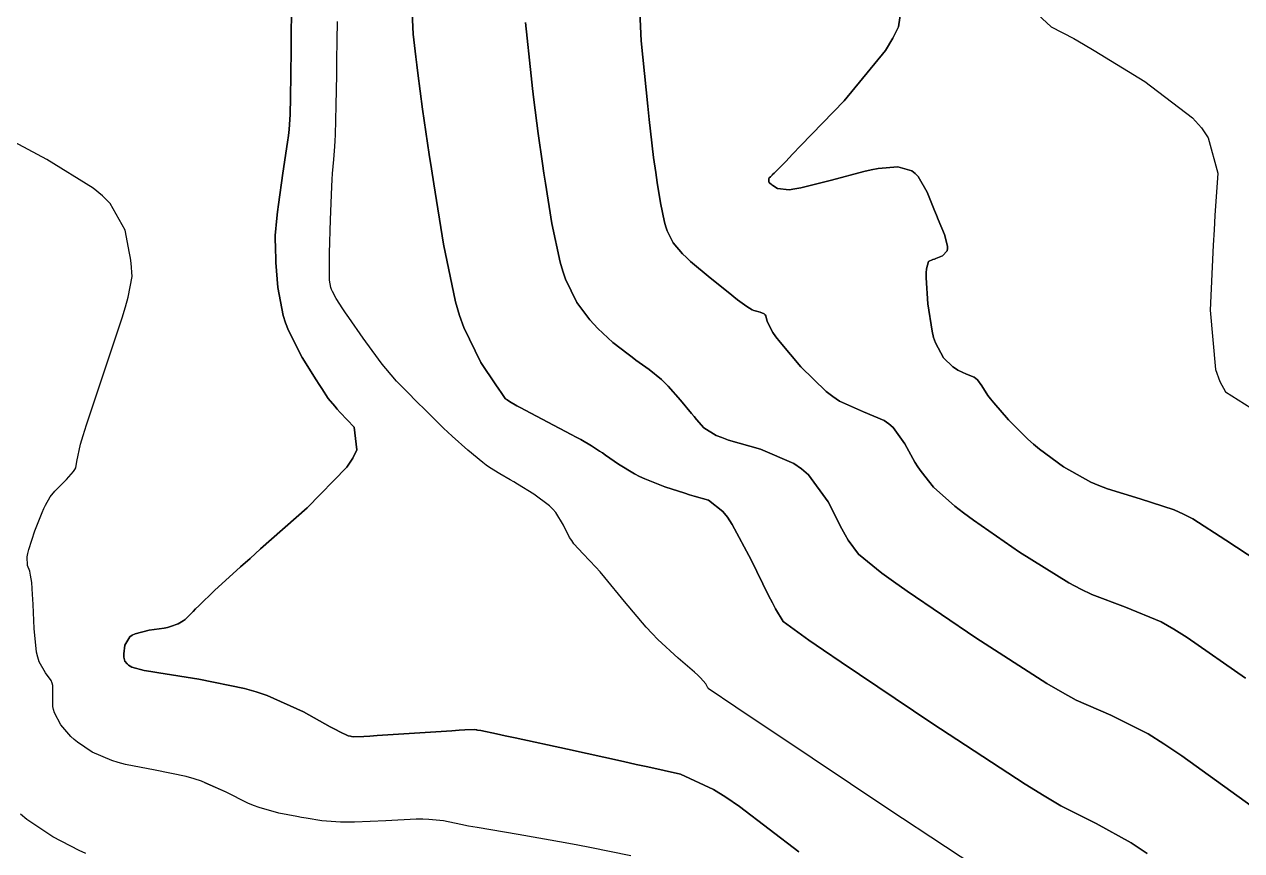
# Model space of a CAD drawing. Header units: metres. Extents: x 837117 to 838477, y 1189012 to 1191015.
# Drawn here: x 837819.78 to 837854.53, y 1189245.03 to 1189268.64 of the extents above; entities that cross this region are included whole.
import ezdxf

# ---------------------------------------------------------------- set-up
doc = ezdxf.new("R2010")
doc.units = ezdxf.units.M
doc.header["$LTSCALE"] = 0.3
doc.layers.add('COTAS 10', color=1, linetype='Continuous')
doc.layers.add('COTAS INT', color=252, linetype='Continuous')

msp = doc.modelspace()

# ---------------------------------------------------------------- linework, layer by layer
at = {"layer": 'COTAS 10'}
for points, elevation in [([(837854.638, 1189249.962), (837852.973, 1189251.127), (837852.585, 1189251.365), (837852.229, 1189251.568), (837851.207, 1189251.994), (837850.248, 1189252.349), (837849.932, 1189252.506), (837849.593, 1189252.688), (837848.188, 1189253.558), (837846.869, 1189254.473), (837846.584, 1189254.684), (837846.335, 1189254.876), (837845.727, 1189255.419), (837845.372, 1189255.866), (837845.282, 1189255.999), (837845.195, 1189256.134), (837844.913, 1189256.655), (837844.573, 1189257.127), (837844.451, 1189257.232), (837844.317, 1189257.326), (837843.729, 1189257.573), (837843.049, 1189257.875), (837842.856, 1189258.004), (837842.661, 1189258.153), (837841.94, 1189258.854), (837841.347, 1189259.558), (837841.232, 1189259.709), (837841.139, 1189259.84), (837840.982, 1189260.155), (837840.941, 1189260.311), (837840.921, 1189260.342), (837840.898, 1189260.368), (837840.784, 1189260.418), (837840.641, 1189260.452), (837840.599, 1189260.468), (837840.557, 1189260.487), (837840.398, 1189260.581), (837840.138, 1189260.773), (837840.033, 1189260.855), (837839.912, 1189260.95), (837839.355, 1189261.394), (837838.795, 1189261.867), (837838.673, 1189261.981), (837838.565, 1189262.086), (837838.294, 1189262.402), (837838.13, 1189262.738), (837838.09, 1189262.856), (837838.053, 1189262.985), (837837.935, 1189263.542), (837837.842, 1189264.123), (837837.82, 1189264.267), (837837.799, 1189264.404), (837837.736, 1189264.838), (837837.649, 1189265.584), (837837.613, 1189265.917), (837837.572, 1189266.305), (837837.381, 1189268.165), (837837.3, 1189270.042)], 1760), ([(837837.3, 1189270.042), (837837.381, 1189268.165), (837837.572, 1189266.305), (837837.613, 1189265.917), (837837.649, 1189265.584), (837837.736, 1189264.838), (837837.799, 1189264.404), (837837.82, 1189264.267), (837837.842, 1189264.123), (837837.935, 1189263.542), (837838.053, 1189262.985), (837838.09, 1189262.856), (837838.13, 1189262.738), (837838.294, 1189262.402), (837838.565, 1189262.086), (837838.673, 1189261.981), (837838.795, 1189261.867), (837839.355, 1189261.394), (837839.912, 1189260.95), (837840.033, 1189260.855), (837840.138, 1189260.773), (837840.398, 1189260.581), (837840.557, 1189260.487), (837840.599, 1189260.468), (837840.641, 1189260.452), (837840.784, 1189260.418), (837840.898, 1189260.368), (837840.921, 1189260.342), (837840.941, 1189260.311), (837840.982, 1189260.155), (837841.139, 1189259.84), (837841.232, 1189259.709), (837841.347, 1189259.558), (837841.94, 1189258.854), (837842.661, 1189258.153), (837842.856, 1189258.004), (837843.049, 1189257.875), (837843.729, 1189257.573), (837844.317, 1189257.326), (837844.451, 1189257.232), (837844.573, 1189257.127), (837844.913, 1189256.655), (837845.195, 1189256.134), (837845.282, 1189255.999), (837845.372, 1189255.866), (837845.727, 1189255.419), (837846.335, 1189254.876), (837846.584, 1189254.684), (837846.869, 1189254.473), (837848.188, 1189253.558), (837849.593, 1189252.688), (837849.932, 1189252.506), (837850.248, 1189252.349), (837851.207, 1189251.994), (837852.229, 1189251.568), (837852.585, 1189251.365), (837852.973, 1189251.127), (837854.638, 1189249.962)], 1760), ([(837837.09, 1189244.887), (837835.915, 1189245.129), (837835.571, 1189245.194), (837835.218, 1189245.26), (837833.875, 1189245.493), (837832.698, 1189245.692), (837832.45, 1189245.737), (837832.235, 1189245.777), (837831.74, 1189245.882), (837831.321, 1189245.929), (837831.154, 1189245.932), (837830.964, 1189245.931), (837830.097, 1189245.891), (837829.201, 1189245.849), (837828.993, 1189245.846), (837828.803, 1189245.848), (837828.265, 1189245.887), (837827.819, 1189245.96), (837827.688, 1189245.984), (837827.553, 1189246.008), (837827.036, 1189246.108), (837826.478, 1189246.264), (837826.316, 1189246.325), (837826.152, 1189246.393), (837825.534, 1189246.701), (837824.836, 1189247.015), (837824.622, 1189247.087), (837824.398, 1189247.152), (837823.511, 1189247.334), (837822.659, 1189247.498), (837822.457, 1189247.552), (837822.27, 1189247.61), (837821.714, 1189247.849), (837821.297, 1189248.13), (837821.197, 1189248.213), (837821.103, 1189248.299), (837820.819, 1189248.631), (837820.637, 1189248.971), (837820.607, 1189249.063), (837820.586, 1189249.153), (837820.584, 1189249.467), (837820.586, 1189249.752), (837820.568, 1189249.823), (837820.541, 1189249.892), (837820.376, 1189250.113), (837820.194, 1189250.429), (837820.156, 1189250.558), (837820.124, 1189250.705), (837820.056, 1189251.383), (837820.026, 1189252.067), (837820.018, 1189252.217), (837820.011, 1189252.351), (837819.987, 1189252.692), (837819.955, 1189252.908), (837819.943, 1189252.962), (837819.93, 1189253.014), (837819.869, 1189253.181), (837819.859, 1189253.426), (837819.877, 1189253.526), (837819.904, 1189253.64), (837820.077, 1189254.17), (837820.285, 1189254.697), (837820.334, 1189254.81), (837820.379, 1189254.908), (837820.51, 1189255.143), (837820.645, 1189255.304), (837820.693, 1189255.356), (837820.746, 1189255.41), (837820.974, 1189255.634), (837821.178, 1189255.862), (837821.214, 1189255.919), (837821.243, 1189255.974), (837821.277, 1189256.153), (837821.383, 1189256.644), (837821.458, 1189256.897), (837821.553, 1189257.2), (837822.058, 1189258.714), (837822.566, 1189260.254), (837822.662, 1189260.572), (837822.739, 1189260.845), (837822.856, 1189261.439), (837822.821, 1189261.819), (837822.802, 1189261.956), (837822.778, 1189262.106), (837822.658, 1189262.763), (837822.225, 1189263.526), (837822.004, 1189263.743), (837821.738, 1189263.963), (837820.414, 1189264.778), (837819.081, 1189265.497)], 1750), ([(837837.09, 1189244.887), (837835.915, 1189245.129), (837835.571, 1189245.194), (837835.218, 1189245.26), (837833.875, 1189245.493), (837832.698, 1189245.692), (837832.45, 1189245.737), (837832.235, 1189245.777), (837831.74, 1189245.882), (837831.321, 1189245.929), (837831.154, 1189245.932), (837830.964, 1189245.931), (837830.097, 1189245.891), (837829.201, 1189245.849), (837828.993, 1189245.846), (837828.803, 1189245.848), (837828.265, 1189245.887), (837827.819, 1189245.96), (837827.688, 1189245.984), (837827.553, 1189246.008), (837827.036, 1189246.108), (837826.478, 1189246.264), (837826.316, 1189246.325), (837826.152, 1189246.393), (837825.534, 1189246.701), (837824.923, 1189246.976)], 1750)]:
    msp.add_lwpolyline(points, dxfattribs=dict(at, elevation=elevation))
at = {"layer": 'COTAS INT'}
for points, elevation in [([(837844.869, 1189269.542), (837844.728, 1189268.564), (837844.571, 1189268.241), (837844.362, 1189267.895), (837843.177, 1189266.457), (837841.946, 1189265.175), (837841.708, 1189264.927), (837841.513, 1189264.725), (837841.179, 1189264.384), (837841.135, 1189264.346), (837841.124, 1189264.336), (837841.112, 1189264.326), (837841.071, 1189264.288), (837841.04, 1189264.252), (837841.035, 1189264.243), (837841.03, 1189264.233), (837841.025, 1189264.199), (837841.028, 1189264.172), (837841.029, 1189264.166), (837841.029, 1189264.161), (837841.031, 1189264.15), (837841.032, 1189264.144), (837841.032, 1189264.14), (837841.034, 1189264.131), (837841.035, 1189264.123), (837841.036, 1189264.121), (837841.036, 1189264.119), (837841.039, 1189264.114), (837841.043, 1189264.11), (837841.044, 1189264.108), (837841.046, 1189264.106), (837841.055, 1189264.099), (837841.094, 1189264.071), (837841.116, 1189264.056), (837841.143, 1189264.038), (837841.277, 1189263.946), (837841.613, 1189263.915), (837841.766, 1189263.936), (837841.946, 1189263.969), (837842.814, 1189264.192), (837843.736, 1189264.435), (837843.95, 1189264.481), (837844.147, 1189264.517), (837844.708, 1189264.568), (837845.107, 1189264.45), (837845.202, 1189264.38), (837845.29, 1189264.293), (837845.551, 1189263.845), (837845.758, 1189263.322), (837845.812, 1189263.188), (837845.864, 1189263.06), (837846.04, 1189262.636), (837846.133, 1189262.305), (837846.133, 1189262.235), (837846.121, 1189262.174), (837845.986, 1189262.03), (837845.798, 1189261.954), (837845.753, 1189261.936), (837845.712, 1189261.919), (837845.59, 1189261.868), (837845.526, 1189261.657), (837845.52, 1189261.538), (837845.521, 1189261.394), (837845.567, 1189260.659), (837845.686, 1189259.873), (837845.732, 1189259.697), (837845.783, 1189259.539), (837846.016, 1189259.117), (837846.281, 1189258.86), (837846.352, 1189258.805), (837846.423, 1189258.758), (837846.673, 1189258.647), (837846.888, 1189258.556), (837846.938, 1189258.522), (837846.983, 1189258.483), (837847.107, 1189258.31), (837847.282, 1189258.039), (837847.359, 1189257.939), (837847.448, 1189257.828), (837847.871, 1189257.337), (837848.417, 1189256.79), (837848.584, 1189256.644), (837848.758, 1189256.5), (837849.441, 1189255.999), (837850.218, 1189255.564), (837850.451, 1189255.461), (837850.692, 1189255.366), (837851.624, 1189255.088), (837852.598, 1189254.767), (837852.864, 1189254.645), (837853.129, 1189254.51), (837854.074, 1189253.901), (837854.989, 1189253.306)], 1762), ([(837854.989, 1189253.306), (837854.074, 1189253.901), (837853.129, 1189254.51), (837852.864, 1189254.645), (837852.598, 1189254.767), (837851.624, 1189255.088), (837850.692, 1189255.366), (837850.451, 1189255.461), (837850.218, 1189255.564), (837849.441, 1189255.999), (837848.758, 1189256.5), (837848.584, 1189256.644), (837848.417, 1189256.79), (837847.871, 1189257.337), (837847.448, 1189257.828), (837847.359, 1189257.939), (837847.282, 1189258.039), (837847.107, 1189258.31), (837846.983, 1189258.483), (837846.938, 1189258.522), (837846.888, 1189258.556), (837846.673, 1189258.647), (837846.423, 1189258.758), (837846.352, 1189258.805), (837846.281, 1189258.86), (837846.016, 1189259.117), (837845.783, 1189259.539), (837845.732, 1189259.697), (837845.686, 1189259.873), (837845.567, 1189260.659), (837845.521, 1189261.394), (837845.52, 1189261.538), (837845.526, 1189261.657), (837845.59, 1189261.868), (837845.712, 1189261.919), (837845.753, 1189261.936), (837845.798, 1189261.954), (837845.986, 1189262.03), (837846.121, 1189262.174), (837846.133, 1189262.235), (837846.133, 1189262.305), (837846.04, 1189262.636), (837845.864, 1189263.06), (837845.812, 1189263.188), (837845.758, 1189263.322), (837845.551, 1189263.845), (837845.29, 1189264.293), (837845.202, 1189264.38), (837845.107, 1189264.45), (837844.708, 1189264.568), (837844.147, 1189264.517), (837843.95, 1189264.481), (837843.736, 1189264.435), (837842.814, 1189264.192), (837841.946, 1189263.969), (837841.766, 1189263.936), (837841.613, 1189263.915), (837841.277, 1189263.946), (837841.143, 1189264.038), (837841.116, 1189264.056), (837841.094, 1189264.071), (837841.055, 1189264.099), (837841.046, 1189264.106), (837841.044, 1189264.108), (837841.043, 1189264.11), (837841.039, 1189264.114), (837841.036, 1189264.119), (837841.036, 1189264.121), (837841.035, 1189264.123), (837841.034, 1189264.131), (837841.032, 1189264.14), (837841.032, 1189264.144), (837841.031, 1189264.15), (837841.029, 1189264.161), (837841.029, 1189264.166), (837841.028, 1189264.172), (837841.025, 1189264.199), (837841.03, 1189264.233), (837841.035, 1189264.243), (837841.04, 1189264.252), (837841.071, 1189264.288), (837841.112, 1189264.326), (837841.124, 1189264.336), (837841.135, 1189264.346), (837841.179, 1189264.384), (837841.513, 1189264.725), (837841.708, 1189264.927), (837841.946, 1189265.175), (837843.177, 1189266.457), (837844.362, 1189267.895), (837844.571, 1189268.241), (837844.728, 1189268.564), (837844.869, 1189269.542)], 1762), ([(837827.402, 1189269.205), (837827.391, 1189268.122), (837827.379, 1189266.994), (837827.377, 1189266.754), (837827.374, 1189266.547), (837827.367, 1189266.062), (837827.332, 1189265.637), (837827.312, 1189265.467), (837827.287, 1189265.274), (837827.158, 1189264.391), (837827.028, 1189263.491), (837827.002, 1189263.288), (837826.98, 1189263.105), (837826.939, 1189262.61), (837826.943, 1189262.159), (837826.95, 1189262.004), (837826.959, 1189261.836), (837827.016, 1189261.12), (837827.166, 1189260.326), (837827.235, 1189260.109), (837827.316, 1189259.894), (837827.709, 1189259.127), (837828.109, 1189258.486), (837828.195, 1189258.35), (837828.27, 1189258.232), (837828.453, 1189257.955), (837828.635, 1189257.732), (837828.71, 1189257.648), (837828.795, 1189257.554), (837829.193, 1189257.136), (837829.27, 1189256.489), (837829.155, 1189256.251), (837828.979, 1189255.987), (837827.849, 1189254.823), (837826.519, 1189253.652), (837826.218, 1189253.384), (837825.947, 1189253.14), (837825.208, 1189252.462), (837824.757, 1189252.032), (837824.666, 1189251.944), (837824.59, 1189251.87), (837824.442, 1189251.713), (837824.369, 1189251.641), (837824.341, 1189251.62), (837824.31, 1189251.598), (837824.171, 1189251.515), (837823.946, 1189251.434), (837823.861, 1189251.413), (837823.766, 1189251.394), (837823.34, 1189251.332), (837822.935, 1189251.231), (837822.853, 1189251.188), (837822.785, 1189251.138), (837822.647, 1189250.9), (837822.616, 1189250.658), (837822.614, 1189250.606), (837822.616, 1189250.559), (837822.648, 1189250.443), (837822.71, 1189250.37), (837822.731, 1189250.351), (837822.753, 1189250.333), (837822.844, 1189250.272), (837823.198, 1189250.185), (837823.386, 1189250.151), (837823.613, 1189250.112), (837824.756, 1189249.935), (837826.064, 1189249.667), (837826.394, 1189249.57), (837826.711, 1189249.464), (837827.74, 1189249.001), (837828.508, 1189248.575), (837828.661, 1189248.493), (837828.786, 1189248.426), (837829.022, 1189248.312), (837829.083, 1189248.301), (837829.115, 1189248.295), (837829.168, 1189248.286), (837829.467, 1189248.297), (837829.637, 1189248.307), (837829.846, 1189248.32), (837830.917, 1189248.389), (837831.982, 1189248.46), (837832.187, 1189248.472), (837832.353, 1189248.482), (837832.63, 1189248.495), (837832.671, 1189248.486), (837832.689, 1189248.483), (837832.709, 1189248.479), (837832.806, 1189248.463), (837833.255, 1189248.37), (837833.497, 1189248.318), (837833.791, 1189248.254), (837835.277, 1189247.931), (837836.879, 1189247.581), (837837.245, 1189247.5), (837837.578, 1189247.426), (837838.503, 1189247.219), (837839.453, 1189246.781), (837839.801, 1189246.562), (837840.187, 1189246.3), (837841.889, 1189245.003)], 1752), ([(837841.889, 1189245.003), (837840.187, 1189246.3), (837839.801, 1189246.562), (837839.453, 1189246.781), (837838.503, 1189247.219), (837837.578, 1189247.426), (837837.245, 1189247.5), (837836.879, 1189247.581), (837835.277, 1189247.931), (837833.791, 1189248.254), (837833.497, 1189248.318), (837833.255, 1189248.37), (837832.806, 1189248.463), (837832.709, 1189248.479), (837832.689, 1189248.483), (837832.671, 1189248.486), (837832.63, 1189248.495), (837832.353, 1189248.482), (837832.187, 1189248.472), (837831.982, 1189248.46), (837830.917, 1189248.389), (837829.846, 1189248.32), (837829.637, 1189248.307), (837829.467, 1189248.297), (837829.168, 1189248.286), (837829.115, 1189248.295), (837829.083, 1189248.301), (837829.022, 1189248.312), (837828.786, 1189248.426), (837828.661, 1189248.493), (837828.508, 1189248.575), (837827.74, 1189249.001), (837826.711, 1189249.464), (837826.394, 1189249.57), (837826.064, 1189249.667), (837824.756, 1189249.935), (837823.613, 1189250.112), (837823.386, 1189250.151), (837823.198, 1189250.185), (837822.844, 1189250.272), (837822.753, 1189250.333), (837822.731, 1189250.351), (837822.71, 1189250.37), (837822.648, 1189250.443), (837822.616, 1189250.559), (837822.614, 1189250.606), (837822.616, 1189250.658), (837822.647, 1189250.9), (837822.785, 1189251.138), (837822.853, 1189251.188), (837822.935, 1189251.231), (837823.34, 1189251.332), (837823.766, 1189251.394), (837823.861, 1189251.413), (837823.946, 1189251.434), (837824.171, 1189251.515), (837824.31, 1189251.598), (837824.341, 1189251.62), (837824.369, 1189251.641), (837824.442, 1189251.713), (837824.59, 1189251.87), (837824.666, 1189251.944), (837824.757, 1189252.032), (837825.208, 1189252.462), (837825.947, 1189253.14), (837826.218, 1189253.384), (837826.519, 1189253.652), (837827.849, 1189254.823), (837828.979, 1189255.987), (837829.155, 1189256.251), (837829.27, 1189256.489), (837829.193, 1189257.136), (837828.795, 1189257.554), (837828.71, 1189257.648), (837828.635, 1189257.732), (837828.453, 1189257.955), (837828.27, 1189258.232), (837828.195, 1189258.35), (837828.109, 1189258.486), (837827.709, 1189259.127), (837827.316, 1189259.894), (837827.235, 1189260.109), (837827.166, 1189260.326), (837827.016, 1189261.12), (837826.959, 1189261.836), (837826.95, 1189262.004), (837826.943, 1189262.159), (837826.939, 1189262.61), (837826.98, 1189263.105), (837827.002, 1189263.288), (837827.028, 1189263.491), (837827.158, 1189264.391), (837827.287, 1189265.274), (837827.312, 1189265.467), (837827.332, 1189265.637), (837827.367, 1189266.062), (837827.374, 1189266.547), (837827.377, 1189266.754), (837827.379, 1189266.994), (837827.391, 1189268.122), (837827.402, 1189269.205)], 1752), ([(837847.718, 1189244.062), (837844.429, 1189246.233), (837841.201, 1189248.391), (837840.584, 1189248.803), (837840.088, 1189249.135), (837839.297, 1189249.666), (837839.283, 1189249.691), (837839.276, 1189249.704), (837839.268, 1189249.72), (837839.23, 1189249.799), (837839.081, 1189249.971), (837839.003, 1189250.045), (837838.91, 1189250.13), (837838.442, 1189250.533), (837837.859, 1189251.071), (837837.694, 1189251.241), (837837.527, 1189251.421), (837836.909, 1189252.15), (837836.346, 1189252.84), (837836.213, 1189252.995), (837836.09, 1189253.134), (837835.73, 1189253.51), (837835.464, 1189253.803), (837835.401, 1189253.891), (837835.342, 1189253.981), (837835.167, 1189254.331), (837834.948, 1189254.691), (837834.862, 1189254.788), (837834.765, 1189254.883), (837834.321, 1189255.216), (837833.857, 1189255.503), (837833.748, 1189255.569), (837833.646, 1189255.629), (837833.345, 1189255.797), (837833.055, 1189255.979), (837832.96, 1189256.048), (837832.859, 1189256.126), (837832.44, 1189256.471), (837831.985, 1189256.877), (837831.861, 1189256.992), (837831.737, 1189257.108), (837831.299, 1189257.538), (837830.897, 1189257.943), (837830.798, 1189258.044), (837830.703, 1189258.141), (837830.403, 1189258.448), (837830.094, 1189258.804), (837829.993, 1189258.931), (837829.886, 1189259.07), (837829.447, 1189259.675), (837829.035, 1189260.265), (837828.946, 1189260.395), (837828.867, 1189260.51), (837828.673, 1189260.806), (837828.569, 1189261.009), (837828.548, 1189261.066), (837828.529, 1189261.123), (837828.489, 1189261.333), (837828.482, 1189261.726), (837828.484, 1189261.898), (837828.487, 1189262.098), (837828.516, 1189263.051), (837828.555, 1189264.006), (837828.565, 1189264.208), (837828.575, 1189264.382), (837828.611, 1189264.782), (837828.642, 1189265.153), (837828.649, 1189265.309), (837828.656, 1189265.487), (837828.677, 1189266.32), (837828.693, 1189267.202), (837828.696, 1189267.412), (837828.699, 1189267.605), (837828.707, 1189268.179), (837828.715, 1189268.72)], 1754), ([(837847.718, 1189244.062), (837844.429, 1189246.233), (837841.201, 1189248.391), (837840.584, 1189248.803), (837840.088, 1189249.135), (837839.297, 1189249.666), (837839.283, 1189249.691), (837839.276, 1189249.704), (837839.268, 1189249.72), (837839.23, 1189249.799), (837839.081, 1189249.971), (837839.003, 1189250.045), (837838.91, 1189250.13), (837838.442, 1189250.533), (837837.859, 1189251.071), (837837.694, 1189251.241), (837837.527, 1189251.421), (837836.909, 1189252.15), (837836.346, 1189252.84), (837836.213, 1189252.995), (837836.09, 1189253.134), (837835.73, 1189253.51), (837835.464, 1189253.803), (837835.401, 1189253.891), (837835.342, 1189253.981), (837835.167, 1189254.331), (837834.948, 1189254.691), (837834.862, 1189254.788), (837834.765, 1189254.883), (837834.321, 1189255.216), (837833.857, 1189255.503), (837833.748, 1189255.569), (837833.646, 1189255.629), (837833.345, 1189255.797), (837833.055, 1189255.979), (837832.96, 1189256.048), (837832.859, 1189256.126), (837832.44, 1189256.471), (837831.985, 1189256.877), (837831.861, 1189256.992), (837831.737, 1189257.108), (837831.299, 1189257.538), (837830.897, 1189257.943), (837830.798, 1189258.044), (837830.703, 1189258.141), (837830.403, 1189258.448), (837830.094, 1189258.804), (837829.993, 1189258.931), (837829.886, 1189259.07), (837829.447, 1189259.675), (837829.035, 1189260.265), (837828.946, 1189260.395), (837828.867, 1189260.51), (837828.673, 1189260.806), (837828.569, 1189261.009), (837828.548, 1189261.066), (837828.529, 1189261.123), (837828.489, 1189261.333), (837828.482, 1189261.726), (837828.484, 1189261.898), (837828.487, 1189262.098), (837828.516, 1189263.051), (837828.555, 1189264.006), (837828.565, 1189264.208), (837828.575, 1189264.382), (837828.611, 1189264.782), (837828.642, 1189265.153), (837828.649, 1189265.309), (837828.656, 1189265.487), (837828.677, 1189266.32), (837828.693, 1189267.202), (837828.696, 1189267.412), (837828.699, 1189267.605), (837828.707, 1189268.179), (837828.715, 1189268.72)], 1754), ([(837830.845, 1189268.979), (837830.874, 1189268.36), (837830.949, 1189267.707), (837830.977, 1189267.484), (837831.008, 1189267.242), (837831.146, 1189266.213), (837831.334, 1189264.923), (837831.396, 1189264.516), (837831.463, 1189264.088), (837831.739, 1189262.363), (837832.087, 1189260.709), (837832.2, 1189260.326), (837832.319, 1189259.975), (837832.804, 1189258.977), (837833.234, 1189258.341), (837833.317, 1189258.219), (837833.385, 1189258.119), (837833.503, 1189257.954), (837833.532, 1189257.932), (837833.544, 1189257.924), (837833.558, 1189257.914), (837833.623, 1189257.868), (837833.838, 1189257.745), (837833.946, 1189257.686), (837834.076, 1189257.616), (837834.721, 1189257.276), (837835.388, 1189256.923), (837835.531, 1189256.846), (837835.657, 1189256.777), (837835.961, 1189256.602), (837836.195, 1189256.449), (837836.276, 1189256.395), (837836.363, 1189256.335), (837836.739, 1189256.075), (837837.198, 1189255.798), (837837.339, 1189255.726), (837837.485, 1189255.658), (837838.062, 1189255.431), (837838.627, 1189255.244), (837838.766, 1189255.2), (837838.897, 1189255.159), (837839.31, 1189255.042), (837839.717, 1189254.724), (837839.845, 1189254.558), (837839.98, 1189254.356), (837840.524, 1189253.346), (837841.022, 1189252.325), (837841.128, 1189252.117), (837841.221, 1189251.943), (837841.441, 1189251.584), (837842.17, 1189251.049), (837842.584, 1189250.763), (837843.09, 1189250.418), (837845.682, 1189248.674), (837848.343, 1189246.937), (837848.892, 1189246.596), (837849.36, 1189246.316), (837850.372, 1189245.808), (837851.37, 1189245.261), (837851.828, 1189244.955)], 1756), ([(837851.828, 1189244.955), (837851.37, 1189245.261), (837850.372, 1189245.808), (837849.36, 1189246.316), (837848.892, 1189246.596), (837848.343, 1189246.937), (837845.682, 1189248.674), (837843.09, 1189250.418), (837842.584, 1189250.763), (837842.17, 1189251.049), (837841.441, 1189251.584), (837841.221, 1189251.943), (837841.128, 1189252.117), (837841.022, 1189252.325), (837840.524, 1189253.346), (837839.98, 1189254.356), (837839.845, 1189254.558), (837839.717, 1189254.724), (837839.31, 1189255.042), (837838.897, 1189255.159), (837838.766, 1189255.2), (837838.627, 1189255.244), (837838.062, 1189255.431), (837837.485, 1189255.658), (837837.339, 1189255.726), (837837.198, 1189255.798), (837836.739, 1189256.075), (837836.363, 1189256.335), (837836.276, 1189256.395), (837836.195, 1189256.449), (837835.961, 1189256.602), (837835.657, 1189256.777), (837835.531, 1189256.846), (837835.388, 1189256.923), (837834.721, 1189257.276), (837834.076, 1189257.616), (837833.946, 1189257.686), (837833.838, 1189257.745), (837833.623, 1189257.868), (837833.558, 1189257.914), (837833.544, 1189257.924), (837833.532, 1189257.932), (837833.503, 1189257.954), (837833.385, 1189258.119), (837833.317, 1189258.219), (837833.234, 1189258.341), (837832.804, 1189258.977), (837832.319, 1189259.975), (837832.2, 1189260.326), (837832.087, 1189260.709), (837831.739, 1189262.363), (837831.463, 1189264.088), (837831.396, 1189264.516), (837831.334, 1189264.923), (837831.146, 1189266.213), (837831.008, 1189267.242), (837830.977, 1189267.484), (837830.949, 1189267.707), (837830.874, 1189268.36), (837830.845, 1189268.979)], 1756), ([(837834.084, 1189268.692), (837834.244, 1189267.165), (837834.284, 1189266.808), (837834.322, 1189266.479), (837834.441, 1189265.525), (837834.567, 1189264.663), (837834.608, 1189264.392), (837834.652, 1189264.105), (837834.837, 1189262.952), (837835.07, 1189261.847), (837835.145, 1189261.591), (837835.224, 1189261.356), (837835.549, 1189260.689), (837835.922, 1189260.195), (837836.032, 1189260.07), (837836.145, 1189259.949), (837836.577, 1189259.555), (837837.009, 1189259.215), (837837.122, 1189259.129), (837837.233, 1189259.046), (837837.608, 1189258.775), (837837.963, 1189258.49), (837838.06, 1189258.399), (837838.158, 1189258.302), (837838.508, 1189257.908), (837838.822, 1189257.524), (837838.897, 1189257.434), (837838.967, 1189257.351), (837839.174, 1189257.11), (837839.526, 1189256.898), (837839.687, 1189256.833), (837839.875, 1189256.765), (837840.786, 1189256.499), (837841.745, 1189256.096), (837841.965, 1189255.943), (837842.164, 1189255.771), (837842.718, 1189255), (837843.109, 1189254.229), (837843.205, 1189254.058), (837843.296, 1189253.904), (837843.584, 1189253.502), (837844.253, 1189252.963), (837844.584, 1189252.724), (837844.979, 1189252.445), (837846.935, 1189251.116), (837848.968, 1189249.813), (837849.412, 1189249.551), (837849.804, 1189249.332), (837850.79, 1189248.901), (837851.861, 1189248.368), (837852.307, 1189248.086), (837852.817, 1189247.744), (837855.202, 1189246.023)], 1758), ([(837855.202, 1189246.023), (837852.817, 1189247.744), (837852.307, 1189248.086), (837851.861, 1189248.368), (837850.79, 1189248.901), (837849.804, 1189249.332), (837849.412, 1189249.551), (837848.968, 1189249.813), (837846.935, 1189251.116), (837844.979, 1189252.445), (837844.584, 1189252.724), (837844.253, 1189252.963), (837843.584, 1189253.502), (837843.296, 1189253.904), (837843.205, 1189254.058), (837843.109, 1189254.229), (837842.718, 1189255), (837842.164, 1189255.771), (837841.965, 1189255.943), (837841.745, 1189256.096), (837840.786, 1189256.499), (837839.875, 1189256.765), (837839.687, 1189256.833), (837839.526, 1189256.898), (837839.174, 1189257.11), (837838.967, 1189257.351), (837838.897, 1189257.434), (837838.822, 1189257.524), (837838.508, 1189257.908), (837838.158, 1189258.302), (837838.06, 1189258.399), (837837.963, 1189258.49), (837837.608, 1189258.775), (837837.233, 1189259.046), (837837.122, 1189259.129), (837837.009, 1189259.215), (837836.577, 1189259.555), (837836.145, 1189259.949), (837836.032, 1189260.07), (837835.922, 1189260.195), (837835.549, 1189260.689), (837835.224, 1189261.356), (837835.145, 1189261.591), (837835.07, 1189261.847), (837834.837, 1189262.952), (837834.652, 1189264.105), (837834.608, 1189264.392), (837834.567, 1189264.663), (837834.441, 1189265.525), (837834.322, 1189266.479), (837834.284, 1189266.808), (837834.244, 1189267.165), (837834.084, 1189268.692)], 1758), ([(837848.705, 1189268.92), (837849.091, 1189268.571), (837849.737, 1189268.231), (837850.007, 1189268.075), (837850.317, 1189267.892), (837851.766, 1189267.009), (837853.124, 1189265.964), (837853.376, 1189265.679), (837853.574, 1189265.395), (837853.843, 1189264.387), (837853.761, 1189263.182), (837853.737, 1189262.774), (837853.713, 1189262.334), (837853.625, 1189260.478), (837853.776, 1189258.775), (837853.903, 1189258.432), (837854.067, 1189258.144), (837854.968, 1189257.568)], 1764), ([(837848.705, 1189268.92), (837849.091, 1189268.571), (837849.737, 1189268.231), (837850.007, 1189268.075), (837850.317, 1189267.892), (837851.766, 1189267.009), (837853.124, 1189265.964), (837853.376, 1189265.679), (837853.574, 1189265.395), (837853.843, 1189264.387), (837853.761, 1189263.182), (837853.737, 1189262.774), (837853.713, 1189262.334), (837853.625, 1189260.478), (837853.776, 1189258.775), (837853.903, 1189258.432), (837854.067, 1189258.144), (837854.968, 1189257.568)], 1764), ([(837821.528, 1189244.954), (837821.341, 1189245.035), (837820.585, 1189245.427), (837819.842, 1189245.927), (837819.663, 1189246.075)], 1748)]:
    msp.add_lwpolyline(points, dxfattribs=dict(at, elevation=elevation))

doc.saveas('drawing.dxf')
